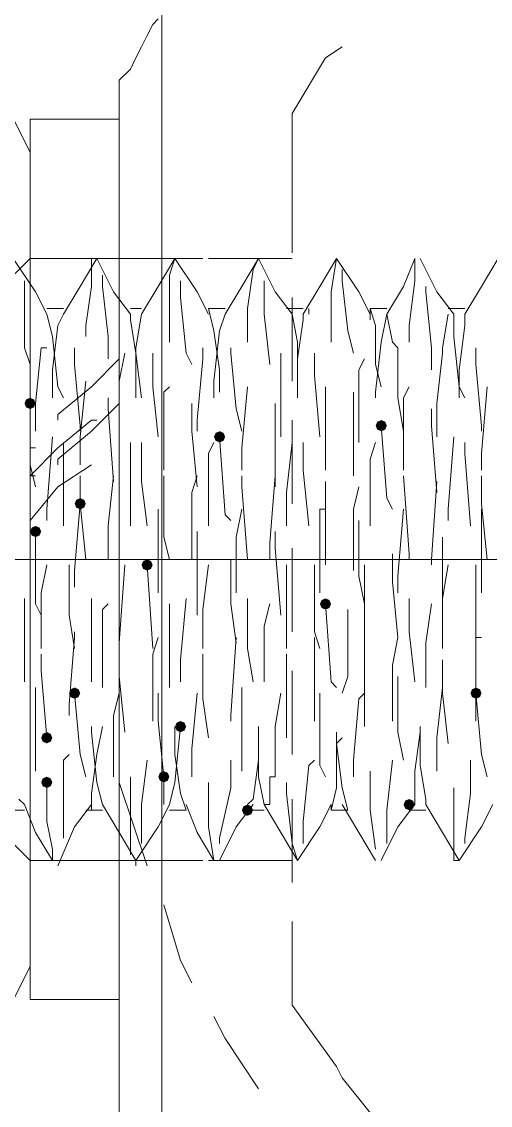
# Model space of a CAD drawing. Header units: millimetres. Extents: x 89051 to 218395, y -330386 to -125649.
# Drawn here: x 92831.89 to 92842.06, y -127032.93 to -127009.4 of the extents above; entities that cross this region are included whole.
import ezdxf

# ---------------------------------------------------------------- set-up
doc = ezdxf.new("R2010")
doc.units = ezdxf.units.MM
doc.header["$LTSCALE"] = 13
for name, pattern in [('1 实线', [0]), ('ACAD_ISO04W100', [30, 24, -3, 0, -3]), ('CENTER', [50.8, 31.75, -6.35, 6.35, -6.35])]:
    doc.linetypes.add(name, pattern=pattern)
doc.layers.get('0').update_dxf_attribs({"color": 1, "linetype": 'CENTER'})
doc.layers.add('C00-00-00', color=7, linetype='Continuous')
doc.layers.add('标注、文本', color=3, linetype='Continuous', lineweight=25)

msp = doc.modelspace()

# ---------------------------------------------------------------- hatches: boundary and pattern name
at = {"layer": 'C00-00-00'}
h = msp.add_hatch(color=256, dxfattribs=at)
h.dxf.hatch_style = 2
h.paths.add_polyline_path([(92831.95, -127017.689), (92831.985, -127017.775), (92832.071, -127017.81), (92832.156, -127017.775), (92832.192, -127017.689), (92832.156, -127017.604), (92832.071, -127017.568), (92831.985, -127017.604)])
h = msp.add_hatch(color=256, dxfattribs=at)
h.dxf.hatch_style = 2
h.paths.add_polyline_path([(92839.573, -127018.173), (92839.609, -127018.259), (92839.694, -127018.294), (92839.78, -127018.259), (92839.815, -127018.173), (92839.78, -127018.088), (92839.694, -127018.052), (92839.609, -127018.088)])
h = msp.add_hatch(color=256, dxfattribs=at)
h.dxf.hatch_style = 2
h.paths.add_polyline_path([(92836.064, -127018.415), (92836.1, -127018.501), (92836.185, -127018.536), (92836.271, -127018.501), (92836.306, -127018.415), (92836.271, -127018.33), (92836.185, -127018.294), (92836.1, -127018.33)])
h = msp.add_hatch(color=256, dxfattribs=at)
h.dxf.hatch_style = 2
h.paths.add_polyline_path([(92833.039, -127019.867), (92833.075, -127019.953), (92833.16, -127019.988), (92833.245, -127019.953), (92833.281, -127019.867), (92833.245, -127019.782), (92833.16, -127019.746), (92833.075, -127019.782)])
h = msp.add_hatch(color=256, dxfattribs=at)
h.dxf.hatch_style = 2
h.paths.add_polyline_path([(92832.071, -127020.472), (92832.106, -127020.558), (92832.192, -127020.593), (92832.277, -127020.558), (92832.313, -127020.472), (92832.277, -127020.387), (92832.192, -127020.351), (92832.106, -127020.387)])
h = msp.add_hatch(color=256, dxfattribs=at)
h.dxf.hatch_style = 2
h.paths.add_polyline_path([(92834.491, -127021.198), (92834.527, -127021.284), (92834.612, -127021.319), (92834.697, -127021.284), (92834.733, -127021.198), (92834.697, -127021.113), (92834.612, -127021.077), (92834.527, -127021.113)])
h = msp.add_hatch(color=256, dxfattribs=at)
h.dxf.hatch_style = 2
h.paths.add_polyline_path([(92838.363, -127022.045), (92838.399, -127022.131), (92838.484, -127022.166), (92838.57, -127022.131), (92838.605, -127022.045), (92838.57, -127021.96), (92838.484, -127021.924), (92838.399, -127021.96)])
h = msp.add_hatch(color=256, dxfattribs=at)
h.dxf.hatch_style = 2
h.paths.add_polyline_path([(92832.918, -127023.981), (92832.953, -127024.067), (92833.039, -127024.102), (92833.124, -127024.067), (92833.16, -127023.981), (92833.124, -127023.896), (92833.039, -127023.861), (92832.953, -127023.896)])
h = msp.add_hatch(color=256, dxfattribs=at)
h.dxf.hatch_style = 2
h.paths.add_polyline_path([(92841.631, -127023.981), (92841.666, -127024.067), (92841.751, -127024.102), (92841.837, -127024.067), (92841.872, -127023.981), (92841.837, -127023.896), (92841.751, -127023.861), (92841.666, -127023.896)])
h = msp.add_hatch(color=256, dxfattribs=at)
h.dxf.hatch_style = 2
h.paths.add_polyline_path([(92835.217, -127024.708), (92835.253, -127024.793), (92835.338, -127024.829), (92835.424, -127024.793), (92835.459, -127024.708), (92835.424, -127024.622), (92835.338, -127024.587), (92835.253, -127024.622)])
h = msp.add_hatch(color=256, dxfattribs=at)
h.dxf.hatch_style = 2
h.paths.add_polyline_path([(92832.313, -127024.95), (92832.348, -127025.035), (92832.434, -127025.071), (92832.519, -127025.035), (92832.555, -127024.95), (92832.519, -127024.864), (92832.434, -127024.829), (92832.348, -127024.864)])
h = msp.add_hatch(color=256, dxfattribs=at)
h.dxf.hatch_style = 2
h.paths.add_polyline_path([(92834.854, -127025.797), (92834.89, -127025.882), (92834.975, -127025.918), (92835.061, -127025.882), (92835.096, -127025.797), (92835.061, -127025.711), (92834.975, -127025.676), (92834.89, -127025.711)])
h = msp.add_hatch(color=256, dxfattribs=at)
h.dxf.hatch_style = 2
h.paths.add_polyline_path([(92832.313, -127025.918), (92832.348, -127026.003), (92832.434, -127026.039), (92832.519, -127026.003), (92832.555, -127025.918), (92832.519, -127025.832), (92832.434, -127025.797), (92832.348, -127025.832)])
h = msp.add_hatch(color=256, dxfattribs=at)
h.dxf.hatch_style = 2
h.paths.add_polyline_path([(92836.669, -127026.523), (92836.705, -127026.608), (92836.79, -127026.644), (92836.876, -127026.608), (92836.911, -127026.523), (92836.876, -127026.437), (92836.79, -127026.402), (92836.705, -127026.437)])
h = msp.add_hatch(color=256, dxfattribs=at)
h.dxf.hatch_style = 2
h.paths.add_polyline_path([(92840.178, -127026.402), (92840.214, -127026.487), (92840.299, -127026.523), (92840.385, -127026.487), (92840.42, -127026.402), (92840.385, -127026.316), (92840.299, -127026.281), (92840.214, -127026.316)])

# ---------------------------------------------------------------- linework, layer by layer
at = {"color": 7, "linetype": '1 实线', "lineweight": 0, "extrusion": (0, 0, -1)}
for centre, major_axis, ratio, start_param, end_param in [((92838.864, -127021.077), (0, 45.983), 0.866025, 2.304713, 7.120065), ((92834.931, -127021.077), (0, 45.983), 0.866025, 3.141593, 6.283185), ((92854.094, -127021.077), (0, -34.608), 0.908418, 5.225125, 10.48821), ((92842.01, -127021.077), (0, -34.608), 0.908418, 6.283185, 9.424778)]:
    msp.add_ellipse(centre, major_axis=major_axis, ratio=ratio, start_param=start_param, end_param=end_param, dxfattribs=at)
at = {"layer": 'C00-00-00', "lineweight": 15}
for points in [[(92834.007, -127010.671), (92834.249, -127010.429), (92834.37, -127010.187), (92834.491, -127009.945), (92834.612, -127009.703), (92834.733, -127009.461), (92834.854, -127009.34)], [(92838.484, -127010.187), (92838.847, -127009.945)], [(92837.758, -127011.397), (92838.484, -127010.187)], [(92831.103, -127010.308), (92832.071, -127012.244)], [(92834.007, -127025.918), (92834.007, -127010.671)], [(92832.071, -127011.518), (92834.007, -127011.518)], [(92832.071, -127011.518), (92832.071, -127011.881), (92832.071, -127012.365), (92832.071, -127012.97), (92832.071, -127013.817), (92832.071, -127014.785), (92832.071, -127015.874), (92832.071, -127017.084), (92832.071, -127018.415), (92832.071, -127019.746), (92832.071, -127021.077), (92832.071, -127022.529), (92832.071, -127023.86), (92832.071, -127025.192), (92832.071, -127026.402), (92832.071, -127027.491), (92832.071, -127028.459), (92832.071, -127029.185), (92832.071, -127029.911), (92832.071, -127030.395), (92832.071, -127030.637)], [(92837.758, -127012.607), (92837.758, -127011.397)], [(92837.758, -127014.422), (92837.758, -127012.607)], [(92830.982, -127015.632), (92832.071, -127014.543)], [(92831.708, -127014.543), (92832.192, -127015.269)], [(92832.071, -127014.543), (92833.886, -127014.543)], [(92833.16, -127015.148), (92833.523, -127014.543)], [(92833.523, -127014.543), (92833.402, -127014.543)], [(92833.402, -127014.543), (92833.402, -127015.148)], [(92833.523, -127014.543), (92833.886, -127015.269)], [(92833.886, -127014.543), (92834.007, -127014.543)], [(92834.007, -127014.543), (92835.822, -127014.543)], [(92834.854, -127015.148), (92835.217, -127014.543)], [(92835.217, -127014.543), (92835.096, -127014.906)], [(92835.217, -127014.543), (92835.701, -127015.269)], [(92835.943, -127014.543), (92836.79, -127014.543)], [(92836.669, -127015.148), (92837.032, -127014.543)], [(92836.79, -127014.543), (92837.758, -127014.543)], [(92837.032, -127014.543), (92836.911, -127014.785)], [(92837.032, -127014.543), (92837.395, -127015.269)], [(92838.363, -127015.148), (92838.726, -127014.543)], [(92838.726, -127014.543), (92838.605, -127015.269)], [(92838.726, -127014.543), (92839.21, -127015.269)], [(92840.178, -127015.148), (92840.42, -127014.543)], [(92840.42, -127014.543), (92840.42, -127015.027)], [(92840.541, -127014.543), (92840.904, -127015.269)], [(92841.872, -127015.148), (92842.236, -127014.543)], [(92836.911, -127014.785), (92836.79, -127015.632)], [(92838.847, -127015.027), (92838.847, -127014.785)], [(92831.95, -127015.511), (92831.95, -127015.027)], [(92833.644, -127015.148), (92833.644, -127014.906)], [(92835.096, -127014.906), (92835.096, -127015.995)], [(92835.338, -127015.39), (92835.338, -127015.027)], [(92837.153, -127015.753), (92837.153, -127015.027)], [(92838.968, -127016.116), (92838.847, -127015.027)], [(92840.42, -127015.027), (92840.299, -127015.995)], [(92832.192, -127015.269), (92832.434, -127015.753)], [(92832.797, -127015.753), (92833.16, -127015.148)], [(92833.402, -127015.148), (92833.281, -127015.995)], [(92833.765, -127016.237), (92833.644, -127015.148)], [(92833.886, -127015.269), (92834.249, -127015.753)], [(92834.491, -127015.753), (92834.854, -127015.148)], [(92835.701, -127015.269), (92835.943, -127015.753)], [(92836.306, -127015.753), (92836.669, -127015.148)], [(92837.395, -127015.269), (92837.758, -127015.753)], [(92838, -127015.753), (92838.363, -127015.148)], [(92838.605, -127015.269), (92838.605, -127016.358)], [(92839.21, -127015.269), (92839.452, -127015.753)], [(92839.815, -127015.753), (92840.178, -127015.148)], [(92840.662, -127015.269), (92840.662, -127015.148)], [(92840.783, -127016.479), (92840.662, -127015.269)], [(92840.904, -127015.269), (92841.267, -127015.753)], [(92841.509, -127015.753), (92841.872, -127015.148)], [(92831.95, -127016.479), (92831.95, -127015.511)], [(92835.459, -127016.6), (92835.338, -127015.39)], [(92837.758, -127017.205), (92837.758, -127015.39)], [(92832.434, -127015.632), (92832.797, -127015.632)], [(92832.434, -127015.753), (92832.555, -127016.237)], [(92832.797, -127015.753), (92832.676, -127015.995)], [(92834.249, -127015.632), (92834.491, -127015.632)], [(92834.249, -127015.753), (92834.249, -127015.874)], [(92834.491, -127015.753), (92834.37, -127016.479)], [(92835.943, -127015.632), (92836.064, -127016.116)], [(92835.943, -127015.632), (92836.306, -127015.632)], [(92836.306, -127015.753), (92836.185, -127016.116)], [(92836.79, -127015.632), (92836.79, -127016.358)], [(92837.274, -127016.842), (92837.153, -127015.753)], [(92837.637, -127015.632), (92838, -127015.632)], [(92837.758, -127015.753), (92837.879, -127016.358)], [(92838, -127015.753), (92838, -127015.874)], [(92838.121, -127015.753), (92838.121, -127015.632)], [(92839.452, -127015.874), (92839.452, -127015.632)], [(92839.452, -127015.632), (92839.573, -127015.995)], [(92839.452, -127015.632), (92839.815, -127015.632)], [(92839.815, -127015.753), (92839.694, -127016.358)], [(92839.936, -127016.358), (92839.815, -127015.753)], [(92841.025, -127016.479), (92841.146, -127015.753)], [(92841.146, -127015.632), (92841.509, -127015.632)], [(92841.267, -127015.753), (92841.267, -127016.237)], [(92841.509, -127015.753), (92841.509, -127015.995)], [(92832.676, -127015.995), (92832.555, -127016.963)], [(92833.281, -127015.995), (92833.281, -127016.237)], [(92834.249, -127015.874), (92834.37, -127016.6)], [(92835.096, -127015.995), (92835.096, -127016.358)], [(92838, -127015.874), (92837.879, -127016.721)], [(92839.573, -127015.995), (92839.573, -127016.842)], [(92840.299, -127015.995), (92840.299, -127016.358)], [(92841.509, -127015.995), (92841.388, -127016.963)], [(92832.555, -127016.237), (92832.676, -127017.326)], [(92833.765, -127016.721), (92833.765, -127016.237)], [(92836.064, -127016.116), (92836.185, -127016.963)], [(92836.185, -127016.116), (92836.064, -127017.205)], [(92839.089, -127016.6), (92838.968, -127016.116)], [(92841.267, -127016.237), (92841.388, -127017.326)], [(92832.071, -127016.842), (92831.95, -127016.479)], [(92832.192, -127017.689), (92832.313, -127016.479)], [(92832.313, -127016.479), (92832.434, -127016.479)], [(92833.039, -127016.842), (92833.039, -127016.479)], [(92834.37, -127016.479), (92834.37, -127017.568)], [(92835.822, -127016.721), (92835.822, -127016.479)], [(92836.427, -127016.6), (92836.427, -127016.479)], [(92837.879, -127016.358), (92837.879, -127017.568)], [(92839.694, -127016.358), (92839.573, -127017.447)], [(92840.057, -127016.479), (92839.936, -127016.358)], [(92840.057, -127017.568), (92840.057, -127016.479)], [(92840.783, -127016.963), (92840.783, -127016.479)], [(92841.025, -127016.6), (92841.025, -127016.479)], [(92841.751, -127016.842), (92841.751, -127016.479)], [(92834.007, -127016.721), (92833.402, -127017.326)], [(92834.007, -127017.205), (92834.128, -127016.6)], [(92834.37, -127016.6), (92834.491, -127017.568)], [(92834.733, -127017.326), (92834.733, -127016.6)], [(92835.58, -127016.842), (92835.459, -127016.6)], [(92835.701, -127018.052), (92835.822, -127016.721)], [(92836.548, -127017.81), (92836.427, -127016.6)], [(92837.516, -127017.447), (92837.516, -127016.6)], [(92837.879, -127016.721), (92837.879, -127017.568)], [(92838.242, -127017.084), (92838.242, -127016.6)], [(92839.21, -127016.963), (92839.331, -127016.721)], [(92840.904, -127017.689), (92841.025, -127016.6)], [(92832.555, -127016.963), (92832.555, -127017.568)], [(92833.16, -127018.173), (92833.039, -127016.842)], [(92836.185, -127016.963), (92836.185, -127017.447)], [(92839.21, -127018.294), (92839.21, -127016.963)], [(92839.573, -127016.842), (92839.694, -127017.326)], [(92841.388, -127016.963), (92841.388, -127017.568)], [(92841.872, -127018.173), (92841.751, -127016.842)], [(92833.281, -127017.205), (92833.16, -127018.415)], [(92834.007, -127018.415), (92834.007, -127017.205)], [(92836.064, -127017.205), (92836.064, -127017.568)], [(92838.363, -127018.415), (92838.242, -127017.084)], [(92833.402, -127017.326), (92832.676, -127017.931)], [(92832.676, -127017.326), (92832.797, -127017.568)], [(92834.854, -127018.415), (92834.733, -127017.326)], [(92835.096, -127017.326), (92834.975, -127017.447)], [(92834.975, -127017.447), (92834.975, -127019.141)], [(92836.79, -127017.326), (92836.669, -127018.657)], [(92837.516, -127018.415), (92837.516, -127017.447)], [(92838.484, -127017.326), (92838.484, -127018.052)], [(92839.089, -127017.689), (92839.089, -127017.447)], [(92839.573, -127017.447), (92839.573, -127017.568)], [(92840.299, -127017.326), (92840.178, -127017.568)], [(92841.388, -127017.326), (92841.509, -127017.568)], [(92841.994, -127017.326), (92841.872, -127018.778)], [(92832.071, -127019.02), (92832.071, -127017.689)], [(92832.192, -127018.294), (92832.192, -127017.689)], [(92834.007, -127017.689), (92833.402, -127018.294)], [(92833.765, -127017.81), (92833.765, -127017.568)], [(92835.58, -127018.294), (92835.58, -127017.689)], [(92837.395, -127018.899), (92837.395, -127017.689)], [(92839.089, -127019.262), (92839.089, -127017.689)], [(92840.178, -127018.294), (92840.057, -127017.568)], [(92840.178, -127017.568), (92840.178, -127019.141)], [(92840.904, -127018.415), (92840.904, -127017.689)], [(92832.676, -127017.931), (92832.676, -127018.052)], [(92833.886, -127019.383), (92833.765, -127017.81)], [(92836.669, -127018.294), (92836.548, -127017.81)], [(92840.783, -127018.173), (92840.783, -127017.81)], [(92832.676, -127018.657), (92833.402, -127018.052)], [(92833.16, -127018.294), (92833.16, -127018.173)], [(92833.402, -127018.052), (92833.523, -127018.052)], [(92835.701, -127018.294), (92835.701, -127018.052)], [(92837.758, -127019.867), (92837.758, -127018.052)], [(92838.484, -127018.052), (92838.484, -127019.141)], [(92839.694, -127018.173), (92839.815, -127019.746)], [(92840.904, -127019.625), (92840.783, -127018.173)], [(92841.872, -127018.294), (92841.872, -127018.173)], [(92832.555, -127018.415), (92832.434, -127019.988)], [(92833.402, -127018.294), (92832.676, -127018.899)], [(92833.16, -127018.415), (92833.16, -127019.02)], [(92834.007, -127018.415), (92834.007, -127018.294)], [(92835.701, -127019.504), (92835.58, -127018.294)], [(92836.185, -127018.415), (92836.306, -127020.109)], [(92839.21, -127018.536), (92839.21, -127018.294)], [(92841.267, -127018.415), (92841.146, -127019.988)], [(92832.071, -127019.262), (92832.676, -127018.657)], [(92832.192, -127018.657), (92832.071, -127018.657)], [(92832.797, -127018.536), (92832.797, -127018.778)], [(92834.249, -127018.536), (92834.249, -127019.262)], [(92834.491, -127018.536), (92834.491, -127019.383)], [(92836.064, -127018.536), (92835.943, -127018.778)], [(92836.669, -127018.657), (92836.669, -127019.141)], [(92837.758, -127018.536), (92837.637, -127019.625)], [(92838, -127018.536), (92838, -127019.141)], [(92839.573, -127018.536), (92839.452, -127018.899)], [(92841.509, -127018.536), (92841.509, -127018.778)], [(92832.676, -127018.899), (92832.676, -127019.02)], [(92832.797, -127018.778), (92832.797, -127020.351)], [(92835.943, -127018.778), (92835.943, -127020.351)], [(92837.395, -127019.504), (92837.395, -127018.899)], [(92839.452, -127018.899), (92839.452, -127020.351)], [(92841.509, -127018.778), (92841.63, -127020.351)], [(92841.872, -127018.778), (92841.872, -127019.141)], [(92832.192, -127019.504), (92832.071, -127019.02)], [(92832.676, -127019.504), (92833.402, -127019.02)], [(92832.071, -127021.077), (92832.071, -127019.262)], [(92832.071, -127019.262), (92832.192, -127019.262)], [(92833.16, -127019.867), (92833.16, -127019.262)], [(92833.765, -127020.351), (92833.886, -127019.262)], [(92834.249, -127019.262), (92834.249, -127020.351)], [(92834.975, -127020.593), (92834.975, -127019.262)], [(92835.58, -127019.625), (92835.701, -127019.262)], [(92836.669, -127019.504), (92836.669, -127019.262)], [(92837.274, -127020.714), (92837.395, -127019.262)], [(92838, -127019.141), (92838.121, -127020.351)], [(92840.299, -127020.956), (92840.178, -127019.262)], [(92841.872, -127019.867), (92841.872, -127019.262)], [(92832.071, -127020.23), (92832.676, -127019.504)], [(92834.491, -127019.383), (92834.612, -127020.351)], [(92836.79, -127021.077), (92836.669, -127019.504)], [(92838.484, -127020.23), (92838.484, -127019.383)], [(92839.089, -127019.988), (92839.21, -127019.504)], [(92840.783, -127021.077), (92840.904, -127019.383)], [(92835.58, -127021.077), (92835.58, -127019.625)], [(92837.637, -127019.625), (92837.637, -127020.351)], [(92839.815, -127019.746), (92839.936, -127019.988)], [(92832.434, -127019.988), (92832.434, -127020.23)], [(92833.16, -127019.867), (92833.039, -127021.319)], [(92833.281, -127021.077), (92833.16, -127019.867)], [(92834.854, -127019.988), (92834.854, -127021.198)], [(92836.669, -127019.988), (92836.548, -127020.593)], [(92838.484, -127019.988), (92838.363, -127019.988)], [(92838.363, -127019.988), (92838.363, -127021.803)], [(92839.089, -127021.319), (92839.089, -127019.988)], [(92840.178, -127019.988), (92840.057, -127021.44)], [(92841.146, -127019.988), (92841.146, -127020.23)], [(92841.994, -127021.077), (92841.872, -127019.867)], [(92841.872, -127019.988), (92841.872, -127020.714)], [(92836.306, -127020.109), (92836.427, -127020.23)], [(92838.484, -127021.198), (92838.484, -127020.23)], [(92839.21, -127021.44), (92839.21, -127020.23)], [(92832.192, -127022.045), (92832.192, -127020.472)], [(92833.765, -127021.077), (92833.765, -127020.351)], [(92834.007, -127021.682), (92834.007, -127020.351)], [(92835.701, -127022.287), (92835.701, -127020.472)], [(92837.395, -127020.835), (92837.395, -127020.472)], [(92835.096, -127021.077), (92834.975, -127020.593)], [(92836.548, -127020.593), (92836.548, -127021.803)], [(92837.274, -127021.077), (92837.274, -127020.714)], [(92841.025, -127022.045), (92841.025, -127020.593)], [(92841.872, -127020.714), (92841.872, -127021.803)], [(92837.516, -127022.287), (92837.395, -127020.835)], [(92837.758, -127022.65), (92837.758, -127020.835)], [(92839.936, -127020.956), (92839.936, -127021.561)], [(92840.299, -127021.077), (92840.299, -127020.956)], [(92832.434, -127021.198), (92832.313, -127021.803)], [(92832.918, -127021.198), (92832.918, -127022.287)], [(92834.128, -127021.198), (92834.007, -127022.892)], [(92834.612, -127021.198), (92834.733, -127023.013)], [(92834.854, -127021.198), (92834.854, -127021.803)], [(92835.943, -127021.198), (92835.822, -127022.166)], [(92836.427, -127021.077), (92836.427, -127022.045)], [(92837.637, -127021.198), (92837.637, -127021.44)], [(92838.242, -127021.198), (92838.242, -127022.65)], [(92839.331, -127021.198), (92839.331, -127022.529)], [(92840.783, -127021.198), (92840.783, -127021.077)], [(92841.146, -127021.198), (92841.025, -127021.924)], [(92841.751, -127021.198), (92841.751, -127022.287)], [(92833.039, -127021.319), (92833.039, -127021.682)], [(92837.637, -127021.44), (92837.637, -127023.013)], [(92839.331, -127022.045), (92839.21, -127021.44)], [(92840.057, -127021.44), (92840.057, -127021.803)], [(92834.007, -127022.166), (92834.007, -127021.682)], [(92839.936, -127021.561), (92840.057, -127022.771)], [(92831.95, -127022.892), (92831.95, -127021.924)], [(92832.313, -127021.803), (92832.313, -127023.013)], [(92833.402, -127023.376), (92833.402, -127021.924)], [(92835.338, -127023.255), (92835.459, -127021.924)], [(92836.79, -127023.013), (92836.79, -127021.924)], [(92840.299, -127022.65), (92840.299, -127021.924)], [(92841.025, -127021.924), (92841.025, -127023.013)], [(92832.313, -127022.287), (92832.192, -127022.045)], [(92833.644, -127022.166), (92833.765, -127022.045)], [(92833.644, -127023.86), (92833.644, -127022.166)], [(92835.096, -127022.408), (92835.096, -127022.045)], [(92835.822, -127022.166), (92835.822, -127023.013)], [(92836.427, -127022.045), (92836.548, -127022.892)], [(92837.153, -127022.529), (92837.274, -127022.045)], [(92838.605, -127023.739), (92838.484, -127022.045)], [(92838.968, -127023.618), (92838.968, -127022.166)], [(92840.662, -127022.892), (92840.783, -127022.045)], [(92841.025, -127022.408), (92841.025, -127022.045)], [(92832.918, -127022.287), (92833.039, -127023.013)], [(92835.096, -127023.86), (92835.096, -127022.408)], [(92841.751, -127022.287), (92841.751, -127023.013)], [(92833.039, -127022.65), (92833.039, -127022.771)], [(92837.153, -127023.739), (92837.153, -127022.529)], [(92838.242, -127022.65), (92838.363, -127023.013)], [(92839.331, -127022.529), (92839.331, -127023.013)], [(92840.42, -127023.739), (92840.299, -127022.65)], [(92831.95, -127023.739), (92831.95, -127022.892)], [(92833.039, -127022.771), (92832.918, -127024.224)], [(92834.007, -127022.892), (92834.007, -127023.013)], [(92834.854, -127022.771), (92834.733, -127023.134)], [(92836.548, -127022.771), (92836.427, -127024.466)], [(92838.242, -127022.771), (92838.242, -127023.86)], [(92839.331, -127023.376), (92839.331, -127022.892)], [(92840.057, -127022.771), (92839.936, -127023.376)], [(92840.662, -127023.86), (92840.662, -127022.892)], [(92841.872, -127022.771), (92841.751, -127022.771)], [(92841.751, -127022.771), (92841.751, -127024.587)], [(92832.313, -127023.497), (92832.313, -127023.134)], [(92834.007, -127023.618), (92834.007, -127023.013)], [(92834.733, -127023.134), (92834.733, -127024.587)], [(92835.822, -127024.102), (92835.822, -127023.134)], [(92836.911, -127023.739), (92836.79, -127023.013)], [(92837.637, -127024.708), (92837.637, -127023.134)], [(92835.338, -127023.739), (92835.338, -127023.255)], [(92841.025, -127023.981), (92841.025, -127023.255)], [(92832.434, -127024.95), (92832.313, -127023.497)], [(92833.402, -127023.739), (92833.402, -127023.376)], [(92837.758, -127025.313), (92837.758, -127023.497)], [(92839.331, -127024.708), (92839.331, -127023.376)], [(92839.936, -127023.376), (92839.936, -127024.587)], [(92834.128, -127024.829), (92834.007, -127023.618)], [(92838.726, -127023.86), (92838.605, -127023.739)], [(92838.847, -127023.981), (92838.968, -127023.618)], [(92840.057, -127023.618), (92840.057, -127024.829)], [(92832.192, -127023.86), (92832.192, -127024.95)], [(92833.039, -127023.981), (92833.16, -127025.313)], [(92834.007, -127023.981), (92833.886, -127024.466)], [(92834.854, -127023.981), (92834.854, -127024.587)], [(92835.701, -127023.981), (92835.58, -127025.192)], [(92836.669, -127023.86), (92836.669, -127025.071)], [(92837.516, -127023.981), (92837.395, -127024.708)], [(92838.242, -127023.86), (92838.242, -127024.587)], [(92838.363, -127023.981), (92838.363, -127024.345)], [(92839.331, -127023.981), (92839.21, -127024.102)], [(92841.025, -127023.86), (92840.904, -127024.95)], [(92841.146, -127025.071), (92841.025, -127023.981)], [(92841.751, -127023.981), (92841.872, -127025.313)], [(92832.918, -127024.224), (92832.918, -127024.466)], [(92835.943, -127024.95), (92835.822, -127024.102)], [(92839.21, -127024.102), (92839.089, -127025.434)], [(92833.886, -127024.466), (92833.886, -127025.676)], [(92836.427, -127024.466), (92836.427, -127024.587)], [(92838.363, -127024.345), (92838.363, -127025.555)], [(92833.402, -127024.829), (92833.402, -127024.708)], [(92833.523, -127025.313), (92833.644, -127024.708)], [(92834.854, -127024.587), (92834.975, -127025.797)], [(92835.217, -127025.918), (92835.338, -127024.708)], [(92835.217, -127025.313), (92835.217, -127024.708)], [(92837.032, -127025.434), (92837.032, -127024.708)], [(92837.032, -127025.797), (92837.032, -127024.708)], [(92837.395, -127024.708), (92837.395, -127025.797)], [(92837.637, -127024.95), (92837.637, -127024.708)], [(92840.541, -127025.555), (92840.541, -127024.708)], [(92832.192, -127024.95), (92832.192, -127025.676)], [(92833.523, -127025.918), (92833.402, -127024.829)], [(92838.726, -127025.071), (92838.726, -127024.829)], [(92838.726, -127025.071), (92838.847, -127024.95)], [(92840.057, -127024.829), (92840.178, -127025.434)], [(92840.42, -127025.676), (92840.541, -127024.829)], [(92840.904, -127024.95), (92840.904, -127025.676)], [(92835.58, -127025.192), (92835.58, -127025.797)], [(92836.669, -127025.071), (92836.669, -127025.676)], [(92838.726, -127026.039), (92838.726, -127025.071)], [(92838.847, -127026.039), (92838.726, -127025.071)], [(92832.918, -127025.313), (92832.797, -127025.434)], [(92832.797, -127025.434), (92832.797, -127026.402)], [(92833.16, -127025.313), (92833.281, -127025.797)], [(92833.402, -127026.16), (92833.523, -127025.313)], [(92834.612, -127025.434), (92834.491, -127026.402)], [(92835.338, -127026.16), (92835.217, -127025.313)], [(92836.427, -127025.434), (92836.427, -127026.039)], [(92836.911, -127026.281), (92837.032, -127025.434)], [(92838.242, -127025.434), (92838.121, -127025.555)], [(92839.089, -127025.434), (92839.089, -127025.797)], [(92839.936, -127025.434), (92839.815, -127026.523)], [(92841.63, -127025.434), (92841.63, -127026.16)], [(92841.872, -127025.313), (92841.994, -127025.797)], [(92833.886, -127025.676), (92833.886, -127025.797)], [(92838.121, -127025.555), (92838, -127026.765)], [(92838.363, -127025.555), (92838.484, -127025.797)], [(92839.452, -127026.523), (92839.452, -127025.676)], [(92840.42, -127026.402), (92840.42, -127025.676)], [(92840.662, -127026.281), (92840.541, -127025.555)], [(92832.434, -127026.765), (92832.434, -127025.918)], [(92833.644, -127026.402), (92833.523, -127025.918)], [(92834.007, -127025.918), (92834.612, -127027.733)], [(92834.007, -127025.918), (92834.007, -127028.217), (92834.007, -127030.395), (92834.007, -127031.605), (92834.007, -127032.694), (92834.007, -127033.178), (92834.007, -127033.541)], [(92834.249, -127026.644), (92834.249, -127025.797)], [(92834.975, -127025.797), (92834.975, -127026.402)], [(92835.096, -127026.402), (92835.217, -127025.918)], [(92835.943, -127026.886), (92835.943, -127025.918)], [(92837.153, -127026.402), (92837.032, -127025.797)], [(92837.395, -127025.797), (92837.274, -127025.797)], [(92837.274, -127025.797), (92837.274, -127026.402)], [(92837.637, -127026.16), (92837.637, -127025.918)], [(92833.402, -127026.523), (92833.402, -127026.16)], [(92835.459, -127026.523), (92835.338, -127026.16)], [(92836.427, -127026.039), (92836.185, -127027.128)], [(92837.758, -127027.249), (92837.637, -127026.16)], [(92838.605, -127026.523), (92838.726, -127026.039)], [(92838.968, -127026.523), (92838.847, -127026.039)], [(92841.267, -127026.886), (92841.267, -127026.039)], [(92841.63, -127026.16), (92841.509, -127027.128)], [(92831.95, -127026.402), (92831.829, -127026.281)], [(92832.192, -127027.007), (92831.95, -127026.402)], [(92832.797, -127026.402), (92832.797, -127027.128)], [(92833.402, -127026.402), (92833.039, -127026.886)], [(92834.007, -127027.007), (92833.644, -127026.402)], [(92834.491, -127026.402), (92834.491, -127027.249)], [(92835.096, -127026.402), (92834.854, -127026.886)], [(92835.701, -127027.007), (92835.459, -127026.402)], [(92836.911, -127026.402), (92836.548, -127026.886)], [(92836.79, -127026.402), (92836.911, -127026.281)], [(92837.274, -127026.402), (92837.153, -127026.402)], [(92837.516, -127027.007), (92837.153, -127026.402)], [(92837.758, -127028.096), (92837.758, -127026.281)], [(92838.605, -127026.402), (92838.363, -127026.886)], [(92838.605, -127026.402), (92838.605, -127026.523)], [(92839.21, -127027.007), (92838.847, -127026.402)], [(92840.42, -127026.402), (92840.057, -127026.886)], [(92840.299, -127026.402), (92840.42, -127026.402)], [(92840.662, -127026.402), (92840.662, -127026.281)], [(92841.025, -127027.007), (92840.662, -127026.402)], [(92842.115, -127026.402), (92841.872, -127026.886)], [(92832.071, -127027.612), (92830.982, -127026.523)], [(92831.95, -127026.523), (92831.587, -127026.523)], [(92833.644, -127026.523), (92833.281, -127026.523)], [(92834.249, -127027.491), (92834.249, -127026.644)], [(92835.459, -127026.523), (92835.096, -127026.523)], [(92837.153, -127026.523), (92836.79, -127026.523)], [(92838.968, -127026.523), (92838.605, -127026.523)], [(92839.573, -127027.37), (92839.452, -127026.523)], [(92839.815, -127026.523), (92839.815, -127027.249)], [(92840.662, -127026.523), (92840.299, -127026.523)], [(92832.555, -127027.37), (92832.434, -127026.765)], [(92833.039, -127026.886), (92832.676, -127027.733)], [(92834.854, -127026.886), (92834.37, -127027.612)], [(92836.064, -127027.612), (92835.943, -127026.886)], [(92836.548, -127026.886), (92836.185, -127027.612)], [(92838.363, -127026.886), (92837.879, -127027.612)], [(92838, -127026.765), (92838, -127027.249)], [(92840.057, -127026.886), (92839.694, -127027.612)], [(92841.267, -127027.612), (92841.267, -127026.886)], [(92841.872, -127026.886), (92841.388, -127027.612)], [(92832.555, -127027.612), (92832.192, -127027.007)], [(92834.37, -127027.612), (92834.007, -127027.007)], [(92836.064, -127027.612), (92835.701, -127027.007)], [(92836.185, -127027.128), (92836.185, -127027.249)], [(92837.879, -127027.612), (92837.516, -127027.007)], [(92839.573, -127027.612), (92839.21, -127027.007)], [(92841.388, -127027.612), (92841.025, -127027.007)], [(92841.509, -127027.128), (92841.509, -127027.249)], [(92832.555, -127027.612), (92832.555, -127027.37)], [(92837.879, -127027.612), (92837.758, -127027.249)], [(92832.192, -127027.612), (92832.071, -127027.612)], [(92834.007, -127027.612), (92832.192, -127027.612)], [(92835.096, -127027.612), (92834.007, -127027.612)], [(92834.37, -127027.733), (92834.37, -127027.612)], [(92835.822, -127027.612), (92835.096, -127027.612)], [(92837.758, -127027.612), (92835.943, -127027.612)], [(92841.388, -127027.612), (92841.267, -127027.612)], [(92834.975, -127028.58), (92835.338, -127029.79)], [(92837.758, -127030.758), (92837.758, -127028.943)], [(92832.071, -127029.911), (92831.103, -127031.847)], [(92835.338, -127029.79), (92835.58, -127030.274)], [(92834.007, -127030.637), (92832.071, -127030.637)], [(92838.726, -127032.089), (92837.758, -127030.758)], [(92836.064, -127031), (92836.306, -127031.484)], [(92836.306, -127031.484), (92837.032, -127032.573)], [(92838.847, -127032.331), (92838.726, -127032.089)], [(92839.815, -127033.541), (92838.847, -127032.331)]]:
    msp.add_lwpolyline(points, dxfattribs=at)
at = {"layer": '标注、文本', "color": 1, "linetype": 'ACAD_ISO04W100', "lineweight": 15}
for p, q in [((92834.931, -127080.467), (92834.931, -126961.688)), ((92968.431, -127021.077), (92439.431, -127021.077))]:
    msp.add_line(p, q, dxfattribs=at)

doc.saveas('drawing.dxf')
